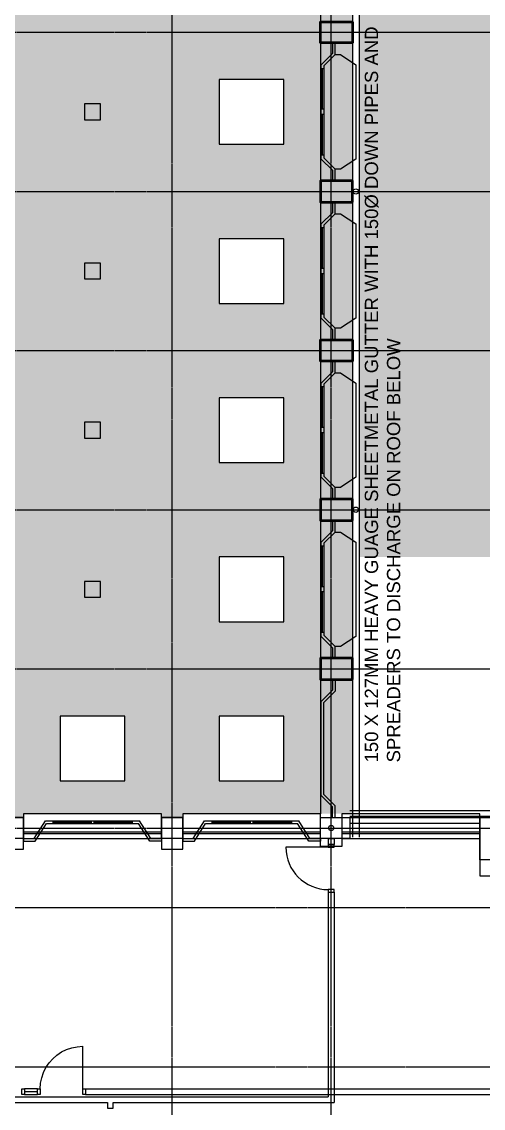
# Model space of a CAD drawing. Header units: millimetres. Extents: x -49883 to 118742, y -18440 to 67826.
# Drawn here: x 6632 to 15334, y 4493 to 24976 of the extents above; entities that cross this region are included whole.
import ezdxf

# ---------------------------------------------------------------- set-up
doc = ezdxf.new("R2010")
doc.units = ezdxf.units.MM
doc.linetypes.add('PCENTRE', pattern=[50.8, 31.75, -6.35, 6.35, -6.35])
doc.linetypes.add('PCENTRE2', pattern=[28.575, 19.05, -3.175, 3.175, -3.175])
for name, color, linetype in [('Boundaries_and_building_grids', 140, 'PCENTRE2'), ('Fourth Floor - Doors Windows and Openings', 1, 'Continuous'), ('Fourth Floor - Hatch', 1, 'Continuous'), ('Fourth Floor - Roofs', 2, 'Continuous'), ('Fourth Floor - Structural Members', 5, 'Continuous'), ('Fourth Floor - Text and Leaders', 1, 'Continuous'), ('Fourth Floor - Walls', 3, 'Continuous'), ('Third Floor - Curtain Walls', 1, 'Continuous'), ('Third Floor - Doors Windows and Openings', 1, 'Continuous'), ('Third Floor - Railings', 2, 'Continuous'), ('Third Floor - Structural Members', 5, 'Continuous'), ('Third Floor - Walls', 3, 'Continuous')]:
    doc.layers.add(name, color=color, linetype=linetype)
doc.styles.add('Arial1', font='arial.ttf')

msp = doc.modelspace()

# ---------------------------------------------------------------- hatches: boundary and pattern name
at = {"layer": 'Fourth Floor - Hatch', "linetype": 'Continuous', "lineweight": -3}
h = msp.add_hatch(dxfattribs=at)
h.set_pattern_fill('DOTS', color=8, scale=75, angle=30, style=0)
h.paths.add_polyline_path([(-14933, 37176), (12867, 37176), (12867, 10046), (9667, 10046), (9667, 9976), (9267, 9976), (9267, 10046), (6667, 10046), (6667, 9976), (6267, 9976), (6267, 10046), (3667, 10046), (3667, 9976), (3267, 9976), (3267, 10046), (667, 10046), (667, 9976), (267, 9976), (267, 10046), (-2333, 10046), (-2333, 9976), (-2733, 9976), (-2733, 10046), (-5333, 10046), (-5333, 9976), (-5733, 9976), (-5733, 10046), (-8333, 10046), (-8333, 9976), (-8733, 9976), (-8733, 10046), (-11333, 10046), (-11333, 9976), (-11733, 9976), (-11733, 10046), (-14933, 10046)])
h.paths.add_polyline_path([(-13643, 11886), (-13643, 10666), (-12423, 10666), (-12423, 11886)])
h.paths.add_polyline_path([(-10643, 11886), (-10643, 10666), (-9423, 10666), (-9423, 11886)])
h.paths.add_polyline_path([(-7643, 11886), (-7643, 10666), (-6423, 10666), (-6423, 11886)])
h.paths.add_polyline_path([(-4643, 11886), (-4643, 10666), (-3423, 10666), (-3423, 11886)])
h.paths.add_polyline_path([(-1643, 11886), (-1643, 10666), (-423, 10666), (-423, 11886)])
h.paths.add_polyline_path([(1357, 11886), (1357, 10666), (2577, 10666), (2577, 11886)])
h.paths.add_polyline_path([(4357, 11886), (4357, 10666), (5577, 10666), (5577, 11886)])
h.paths.add_polyline_path([(7357, 11886), (7357, 10666), (8577, 10666), (8577, 11886)])
h.paths.add_polyline_path([(10357, 11886), (10357, 10666), (11577, 10666), (11577, 11886)])
h.paths.add_polyline_path([(10357, 14886), (10357, 13666), (11577, 13666), (11577, 14886)])
h.paths.add_polyline_path([(10357, 17886), (10357, 16666), (11577, 16666), (11577, 17886)])
h.paths.add_polyline_path([(10357, 20886), (10357, 19666), (11577, 19666), (11577, 20886)])
h.paths.add_polyline_path([(10357, 23886), (10357, 22666), (11577, 22666), (11577, 23886)])
h.paths.add_polyline_path([(10357, 26886), (10357, 25666), (11577, 25666), (11577, 26886)])
h.paths.add_polyline_path([(10357, 29886), (10357, 28666), (11577, 28666), (11577, 29886)])
h.paths.add_polyline_path([(10357, 32886), (10357, 31666), (11577, 31666), (11577, 32886)])
h.paths.add_polyline_path([(10357, 35886), (10357, 34666), (11577, 34666), (11577, 35886)])
h.paths.add_polyline_path([(7357, 35886), (7357, 34666), (8577, 34666), (8577, 35886)])
h.paths.add_polyline_path([(4357, 35886), (4357, 34666), (5577, 34666), (5577, 35886)])
h.paths.add_polyline_path([(1357, 35886), (1357, 34666), (2577, 34666), (2577, 35886)])
h.paths.add_polyline_path([(-1643, 35886), (-1643, 34666), (-423, 34666), (-423, 35886)])
h.paths.add_polyline_path([(-4643, 35886), (-4643, 34666), (-3423, 34666), (-3423, 35886)])
h.paths.add_polyline_path([(-7643, 35886), (-7643, 34666), (-6423, 34666), (-6423, 35886)])
h.paths.add_polyline_path([(-10643, 35886), (-10643, 34666), (-9423, 34666), (-9423, 35886)])
h.paths.add_polyline_path([(-13643, 35886), (-13643, 34666), (-12423, 34666), (-12423, 35886)])
h.paths.add_polyline_path([(-13643, 32886), (-13643, 31666), (-12423, 31666), (-12423, 32886)])
h.paths.add_polyline_path([(-13643, 29886), (-13643, 28666), (-12423, 28666), (-12423, 29886)])
h.paths.add_polyline_path([(-13643, 26886), (-13643, 25666), (-12423, 25666), (-12423, 26886)])
h.paths.add_polyline_path([(-13643, 23886), (-13643, 22666), (-12423, 22666), (-12423, 23886)])
h.paths.add_polyline_path([(-13643, 20886), (-13643, 19666), (-12423, 19666), (-12423, 20886)])
h.paths.add_polyline_path([(-13643, 17886), (-13643, 16666), (-12423, 16666), (-12423, 17886)])
h.paths.add_polyline_path([(-13643, 14886), (-13643, 13666), (-12423, 13666), (-12423, 14886)])
h.paths.add_polyline_path([(-4643, 26886), (-4643, 25666), (-3423, 25666), (-3423, 26886)])
h.paths.add_polyline_path([(-1643, 26886), (-1643, 25666), (-423, 25666), (-423, 26886)])
h.paths.add_polyline_path([(1357, 26886), (1357, 25666), (2577, 25666), (2577, 26886)])
h.paths.add_polyline_path([(-4643, 23886), (-4643, 22666), (-3423, 22666), (-3423, 23886)])
h.paths.add_polyline_path([(-1643, 23886), (-1643, 22666), (-423, 22666), (-423, 23886)])
h.paths.add_polyline_path([(1357, 23886), (1357, 22666), (2577, 22666), (2577, 23886)])
h.paths.add_polyline_path([(-4643, 20886), (-4643, 19666), (-3423, 19666), (-3423, 20886)])
h.paths.add_polyline_path([(-1643, 20886), (-1643, 19666), (-423, 19666), (-423, 20886)])
h.paths.add_polyline_path([(1357, 20886), (1357, 19666), (2577, 19666), (2577, 20886)])
at = {"layer": 'Fourth Floor - Hatch', "linetype": 'Continuous'}
h = msp.add_hatch(dxfattribs=at)
h.set_pattern_fill('ANGLE', color=8, scale=45, style=0)
h.set_pattern_definition([(0, (0, 0), (0, 314.325), [228.6, -85.725]), (90, (0, 0), (-314.325, 2e-14), [228.6, -85.725])])
h.paths.add_polyline_path([(12994, 36886), (22717, 36886), (22717, 14886), (12994, 14886)])

# ---------------------------------------------------------------- linework, layer by layer
at = {"layer": 'Boundaries_and_building_grids', "color": 140, "linetype": 'PCENTRE', "lineweight": -3}
for p, q in [((9467, -11774), (9467, 60140)), ((12467, -11774), (12467, 60145)), ((-49883, 24776), (47817, 24776)), ((-49883, 21776), (47817, 21776)), ((-49883, 18776), (47817, 18776)), ((-49883, 15776), (47817, 15776)), ((-49883, 12776), (47817, 12776)), ((-49883, 9776), (47817, 9776)), ((-27283, 8276), (25217, 8276)), ((-27283, 5276), (25217, 5276))]:
    msp.add_line(p, q, dxfattribs=at)
at = {"layer": 'Fourth Floor - Doors Windows and Openings', "color": 1, "linetype": 'Continuous'}
for p, q in [((9267, 9695, 13800), (6667, 9695, 13800)), ((6667, 9675, 13800), (9267, 9675, 13800)), ((12267, 9695, 13800), (9667, 9695, 13800)), ((9667, 9675, 13800), (12267, 9675, 13800)), ((15267, 9695, 13800), (12667, 9695, 13800)), ((12667, 9675, 13800), (15267, 9675, 13800)), ((12412, 9416, 13800), (11612, 9416, 13800))]:
    msp.add_line(p, q, dxfattribs=at)
at = {"layer": 'Fourth Floor - Doors Windows and Openings', "color": 1, "linetype": 'Continuous', "elevation": 13800}
for points in [[(9267, 10046), (6667, 10046), (6667, 9576), (9267, 9576), (9267, 10046)], [(12267, 10046), (9667, 10046), (9667, 9576), (12267, 9576), (12267, 10046)], [(15267, 10046), (12667, 10046), (12667, 9576), (15267, 9576), (15267, 10046)], [(12522, 9416), (12522, 9466), (12412, 9466), (12412, 9416), (12522, 9416)], [(12522, 8566), (12522, 8616), (12412, 8616), (12412, 8566), (12522, 8566)]]:
    msp.add_lwpolyline(points, dxfattribs=at)
at = {"layer": 'Fourth Floor - Doors Windows and Openings', "color": 1, "linetype": 'Continuous'}
msp.add_arc((12412, 9416, 13800), 800, 180, 270, dxfattribs=at)
at = {"layer": 'Fourth Floor - Roofs', "color": 2, "linetype": 'Continuous', "lineweight": -3}
for p, q in [((12867, 37176, 13800), (12867, 9601, 13800)), ((12994, 37176, 13800), (12994, 9601, 13800))]:
    msp.add_line(p, q, dxfattribs=at)
at = {"layer": 'Fourth Floor - Roofs', "color": 1, "linetype": 'Continuous'}
msp.add_line((12267, 36576, 13800), (12267, 10046, 13800), dxfattribs=at)
at = {"layer": 'Fourth Floor - Roofs', "color": 1, "linetype": 'Continuous', "lineweight": -3}
for p, q in [((23507, 10101, 13800), (12817, 10101, 13800)), ((12817, 10001, 13800), (23607, 10001, 13800))]:
    msp.add_line(p, q, dxfattribs=at)
at = {"layer": 'Fourth Floor - Roofs', "color": 1, "linetype": 'Continuous', "lineweight": -3, "elevation": 13800}
for points in [[(10357, 23886), (10357, 22666), (11577, 22666), (11577, 23886)], [(7817, 23426), (7817, 23126), (8117, 23126), (8117, 23426)], [(10357, 20886), (10357, 19666), (11577, 19666), (11577, 20886)], [(7817, 20426), (7817, 20126), (8117, 20126), (8117, 20426)], [(10357, 17886), (10357, 16666), (11577, 16666), (11577, 17886)], [(7817, 17426), (7817, 17126), (8117, 17126), (8117, 17426)], [(10357, 14886), (10357, 13666), (11577, 13666), (11577, 14886)], [(7817, 14426), (7817, 14126), (8117, 14126), (8117, 14426)], [(7357, 11886), (7357, 10666), (8577, 10666), (8577, 11886)], [(10357, 11886), (10357, 10666), (11577, 10666), (11577, 11886)]]:
    msp.add_lwpolyline(points, close=True, dxfattribs=at)
at = {"layer": 'Fourth Floor - Roofs', "color": 1, "linetype": 'Continuous', "lineweight": -3}
for centre in [(12931, 21776, 13800), (12931, 15776, 13800)]:
    msp.add_circle(centre, 50, dxfattribs=at)
at = {"layer": 'Fourth Floor - Structural Members', "color": 8, "linetype": 'Continuous', "lineweight": 50, "elevation": 13800}
for points in [[(12867, 24976), (12867, 24576), (12267, 24576), (12267, 24976)], [(12867, 21576), (12867, 21976), (12267, 21976), (12267, 21576)], [(12867, 18976), (12867, 18576), (12267, 18576), (12267, 18976)], [(12867, 15576), (12867, 15976), (12267, 15976), (12267, 15576)], [(12867, 12576), (12867, 12976), (12267, 12976), (12267, 12576)]]:
    msp.add_lwpolyline(points, close=True, dxfattribs=at)
at = {"layer": 'Fourth Floor - Structural Members', "color": 5, "linetype": 'Continuous', "lineweight": -3, "elevation": 13800}
for points in [[(6667, 9576), (6267, 9576), (6267, 9976), (6667, 9976), (6667, 9576)], [(9667, 9576), (9267, 9576), (9267, 9976), (9667, 9976), (9667, 9576)], [(12667, 9576), (12267, 9576), (12267, 9976), (12667, 9976), (12667, 9576)], [(15267, 9976), (15667, 9976), (15667, 9176), (15267, 9176), (15267, 9976)]]:
    msp.add_lwpolyline(points, dxfattribs=at)
at = {"layer": 'Fourth Floor - Structural Members', "color": 5, "linetype": 'Continuous', "lineweight": -3}
msp.add_circle((12467, 9776, 13800), 50, dxfattribs=at)
at = {"layer": 'Fourth Floor - Walls', "color": 2, "linetype": 'Continuous'}
for p, q in [((12412, 9576, 13800), (12522, 9576, 13800)), ((12412, 9576, 13800), (12412, 9466, 13800)), ((12412, 9466, 13800), (12522, 9466, 13800)), ((12522, 9576, 13800), (12522, 9466, 13800)), ((12412, 8566, 13800), (12522, 8566, 13800)), ((12412, 8566, 13800), (12412, 4711, 13800)), ((12522, 8566, 13800), (12522, 4601, 13800)), ((2627, 4711, 13800), (12412, 4711, 13800)), ((6467, 4601, 13800), (8247, 4601, 13800)), ((8357, 4601, 13800), (12522, 4601, 13800))]:
    msp.add_line(p, q, dxfattribs=at)
at = {"layer": 'Fourth Floor - Walls', "color": 2}
for p, q in [((8247, 4601, 13800), (8247, 4493, 13800)), ((8357, 4493, 13800), (8357, 4601, 13800)), ((8247, 4493, 13800), (8357, 4493, 13800))]:
    msp.add_line(p, q, dxfattribs=at)
at = {"layer": 'Third Floor - Curtain Walls', "color": 3, "linetype": 'Continuous'}
msp.add_line((12412, 9426, 10350), (12522, 9426, 10350), dxfattribs=at)
at = {"layer": 'Third Floor - Doors Windows and Openings'}
for p, q in [((7295, 5495, 10350), (7382, 5554, 10350)), ((7382, 5554, 10350), (7476, 5600, 10350)), ((7476, 5600, 10350), (7575, 5633, 10350)), ((7575, 5633, 10350), (7678, 5654, 10350)), ((7678, 5654, 10350), (7782, 5661, 10350)), ((7089, 5261, 10350), (7148, 5348, 10350)), ((7148, 5348, 10350), (7217, 5426, 10350)), ((7217, 5426, 10350), (7295, 5495, 10350)), ((7009, 5068, 10350), (7043, 5167, 10350)), ((7043, 5167, 10350), (7089, 5261, 10350)), ((6982, 4861, 10350), (6989, 4965, 10350)), ((6989, 4965, 10350), (7009, 5068, 10350))]:
    msp.add_line(p, q, dxfattribs=at)
at = {"layer": 'Third Floor - Doors Windows and Openings', "linetype": 'Continuous'}
for p, q in [((7782, 4861, 10350), (7782, 5661, 10350)), ((6932, 4861, 10350), (6682, 4861, 10350)), ((6682, 4811, 10350), (6932, 4811, 10350)), ((6932, 4801, 10350), (6682, 4801, 10350)), ((6682, 4751, 10350), (6932, 4751, 10350))]:
    msp.add_line(p, q, dxfattribs=at)
at = {"layer": 'Third Floor - Doors Windows and Openings', "linetype": 'Continuous', "elevation": 10350}
for points in [[(6682, 4861), (6682, 4751), (6632, 4751), (6632, 4861), (6682, 4861)], [(6982, 4861), (6982, 4751), (6932, 4751), (6932, 4861), (6982, 4861)], [(7832, 4861), (7832, 4751), (7782, 4751), (7782, 4861), (7832, 4861)]]:
    msp.add_lwpolyline(points, dxfattribs=at)
at = {"layer": 'Third Floor - Railings', "linetype": 'Continuous'}
for p, q in [((12492, 24376, 10350), (12280, 24164, 10350)), ((12492, 24576, 10350), (12492, 24376, 10350)), ((12542, 24355, 10350), (12542, 24576, 10350)), ((12542, 24355, 10350), (12330, 24143, 10350)), ((12280, 22388, 10350), (12280, 24164, 10350)), ((12330, 24090, 10350), (12280, 24090, 10350)), ((12305, 23326, 10350), (12305, 24090, 10350)), ((12330, 24143, 10350), (12330, 22409, 10350)), ((12330, 23326, 10350), (12280, 23326, 10350)), ((12330, 23226, 10350), (12280, 23226, 10350)), ((12305, 22461, 10350), (12305, 23226, 10350)), ((12330, 22461, 10350), (12280, 22461, 10350)), ((12492, 22176, 10350), (12280, 22388, 10350)), ((12542, 22196, 10350), (12330, 22409, 10350)), ((12492, 22176, 10350), (12492, 21976, 10350)), ((12542, 21976, 10350), (12542, 22196, 10350)), ((12492, 21576, 10350), (12492, 21376, 10350)), ((12542, 21355, 10350), (12542, 21576, 10350)), ((12492, 21376, 10350), (12280, 21164, 10350)), ((12542, 21355, 10350), (12330, 21143, 10350)), ((12280, 19388, 10350), (12280, 21164, 10350)), ((12330, 21143, 10350), (12330, 19409, 10350)), ((12330, 21090, 10350), (12280, 21090, 10350)), ((12305, 20326, 10350), (12305, 21090, 10350)), ((12330, 20326, 10350), (12280, 20326, 10350)), ((12330, 20226, 10350), (12280, 20226, 10350)), ((12305, 19461, 10350), (12305, 20226, 10350)), ((12330, 19461, 10350), (12280, 19461, 10350)), ((12492, 19176, 10350), (12280, 19388, 10350)), ((12542, 19196, 10350), (12330, 19409, 10350)), ((12492, 19176, 10350), (12492, 18976, 10350)), ((12542, 18976, 10350), (12542, 19196, 10350)), ((12492, 18576, 10350), (12492, 18376, 10350)), ((12542, 18355, 10350), (12542, 18576, 10350)), ((12492, 18376, 10350), (12280, 18164, 10350)), ((12542, 18355, 10350), (12330, 18143, 10350)), ((12280, 16388, 10350), (12280, 18164, 10350)), ((12330, 18090, 10350), (12280, 18090, 10350)), ((12305, 17326, 10350), (12305, 18090, 10350)), ((12330, 18143, 10350), (12330, 16409, 10350)), ((12330, 17326, 10350), (12280, 17326, 10350)), ((12330, 17226, 10350), (12280, 17226, 10350)), ((12305, 16461, 10350), (12305, 17226, 10350)), ((12330, 16461, 10350), (12280, 16461, 10350)), ((12492, 16176, 10350), (12280, 16388, 10350)), ((12542, 16196, 10350), (12330, 16409, 10350)), ((12542, 15976, 10350), (12542, 16196, 10350)), ((12492, 16176, 10350), (12492, 15976, 10350)), ((12492, 15576, 10350), (12492, 15376, 10350)), ((12542, 15355, 10350), (12542, 15576, 10350)), ((12492, 15376, 10350), (12280, 15164, 10350)), ((12280, 13388, 10350), (12280, 15164, 10350)), ((12542, 15355, 10350), (12330, 15143, 10350)), ((12330, 15090, 10350), (12280, 15090, 10350)), ((12305, 14326, 10350), (12305, 15090, 10350)), ((12330, 15143, 10350), (12330, 13409, 10350)), ((12330, 14326, 10350), (12280, 14326, 10350)), ((12330, 14226, 10350), (12280, 14226, 10350)), ((12305, 13461, 10350), (12305, 14226, 10350)), ((12330, 13461, 10350), (12280, 13461, 10350)), ((12492, 13176, 10350), (12280, 13388, 10350)), ((12542, 13196, 10350), (12330, 13409, 10350)), ((12492, 13176, 10350), (12492, 12976, 10350)), ((12542, 12976, 10350), (12542, 13196, 10350)), ((12492, 12576, 10350), (12492, 12376, 10350)), ((12542, 12576, 10350), (12542, 12355, 10350)), ((12492, 12376, 10350), (12280, 12164, 10350)), ((12542, 12355, 10350), (12330, 12143, 10350)), ((12280, 10388, 10350), (12280, 12164, 10350)), ((12330, 10409, 10350), (12330, 12143, 10350)), ((12492, 10176, 10350), (12280, 10388, 10350)), ((12542, 10196, 10350), (12330, 10409, 10350)), ((12492, 9976, 10350), (12492, 10176, 10350)), ((12542, 9976, 10350), (12542, 10196, 10350)), ((6867, 9576, 10350), (7079, 9913, 10350)), ((6888, 9526, 10350), (7100, 9863, 10350)), ((7079, 9913, 10350), (8855, 9913, 10350)), ((7100, 9863, 10350), (8834, 9863, 10350)), ((7217, 9913, 10350), (7217, 9863, 10350)), ((7217, 9888, 10350), (7942, 9888, 10350)), ((7942, 9913, 10350), (7942, 9863, 10350)), ((7992, 9913, 10350), (7992, 9863, 10350)), ((7992, 9888, 10350), (8717, 9888, 10350)), ((8717, 9913, 10350), (8717, 9863, 10350)), ((9046, 9526, 10350), (8834, 9863, 10350)), ((9067, 9576, 10350), (8855, 9913, 10350)), ((9867, 9576, 10350), (10079, 9913, 10350)), ((9888, 9526, 10350), (10100, 9863, 10350)), ((10079, 9913, 10350), (11855, 9913, 10350)), ((10100, 9863, 10350), (11834, 9863, 10350)), ((10217, 9913, 10350), (10217, 9863, 10350)), ((10217, 9888, 10350), (10942, 9888, 10350)), ((10942, 9913, 10350), (10942, 9863, 10350)), ((10992, 9913, 10350), (10992, 9863, 10350)), ((10992, 9888, 10350), (11717, 9888, 10350)), ((11717, 9913, 10350), (11717, 9863, 10350)), ((12046, 9526, 10350), (11834, 9863, 10350)), ((12067, 9576, 10350), (11855, 9913, 10350)), ((6667, 9576, 10350), (6867, 9576, 10350)), ((6667, 9576, 10350), (6667, 9526, 10350)), ((6667, 9526, 10350), (6888, 9526, 10350)), ((9267, 9526, 10350), (9046, 9526, 10350)), ((9267, 9576, 10350), (9067, 9576, 10350)), ((9267, 9576, 10350), (9267, 9526, 10350)), ((9667, 9576, 10350), (9867, 9576, 10350)), ((9667, 9576, 10350), (9667, 9526, 10350)), ((9667, 9526, 10350), (9888, 9526, 10350)), ((12267, 9526, 10350), (12046, 9526, 10350)), ((12267, 9576, 10350), (12067, 9576, 10350)), ((12267, 9576, 10350), (12267, 9526, 10350))]:
    msp.add_line(p, q, dxfattribs=at)
at = {"layer": 'Third Floor - Railings', "linetype": 'Continuous', "elevation": 10350}
for points in [[(12542, 24355), (12642, 24355), (12930, 24164), (12930, 22388), (12642, 22196), (12542, 22196)], [(12542, 21355), (12642, 21355), (12930, 21164), (12930, 19388), (12642, 19196), (12542, 19196)], [(12542, 18355), (12642, 18355), (12930, 18164), (12930, 16388), (12642, 16196), (12542, 16196)], [(12542, 15355), (12642, 15355), (12930, 15164), (12930, 13388), (12642, 13196), (12542, 13196)]]:
    msp.add_lwpolyline(points, dxfattribs=at)
at = {"layer": 'Third Floor - Structural Members', "color": 5, "linetype": 'Continuous', "elevation": 10350}
for points in [[(12867, 24976), (12867, 24576), (12267, 24576), (12267, 24976)], [(12867, 21576), (12867, 21976), (12267, 21976), (12267, 21576)], [(12867, 18976), (12867, 18576), (12267, 18576), (12267, 18976)], [(12867, 15576), (12867, 15976), (12267, 15976), (12267, 15576)], [(12867, 12576), (12867, 12976), (12267, 12976), (12267, 12576)], [(6667, 9376), (6667, 9976), (6267, 9976), (6267, 9376)], [(9667, 9376), (9667, 9976), (9267, 9976), (9267, 9376)], [(12817, 9576), (12667, 9576), (12667, 9426), (12267, 9426), (12267, 9976), (12817, 9976)], [(15267, 8876), (15667, 8876), (15667, 9976), (15267, 9976)]]:
    msp.add_lwpolyline(points, close=True, dxfattribs=at)
msp.add_lwpolyline([(9412, 9376), (9522, 9376)], dxfattribs=at)
at = {"layer": 'Third Floor - Structural Members', "color": 5, "linetype": 'Continuous', "lineweight": -3}
msp.add_circle((12467, 9776, 10350), 50, dxfattribs=at)
at = {"layer": 'Third Floor - Walls', "color": 2, "linetype": 'Continuous'}
for p, q in [((12817, 9976, 10350), (15267, 9976, 10350)), ((12817, 9976, 10350), (12817, 9866, 10350)), ((12817, 9866, 10350), (15267, 9866, 10350)), ((15267, 9976, 10350), (15267, 9866, 10350)), ((7832, 4861, 10350), (9412, 4861, 10350)), ((7832, 4861, 10350), (7832, 4751, 10350)), ((7832, 4751, 10350), (9632, 4751, 10350)), ((9412, 4861, 10350), (9632, 4861, 10350)), ((9632, 4861, 10350), (15557, 4861, 10350)), ((9632, 4751, 10350), (15667, 4751, 10350))]:
    msp.add_line(p, q, dxfattribs=at)

# ---------------------------------------------------------------- texts
at = {"layer": 'Fourth Floor - Text and Leaders', "color": 2, "linetype": 'Continuous', "insert": (13101, 11013, 13800), "char_height": 250, "width": 13974.33, "attachment_point": 1, "rotation": 90, "style": 'Arial1'}
msp.add_mtext('150 X 127MM HEAVY GUAGE SHEETMETAL GUTTER WITH 150Ø DOWN PIPES AND SPREADERS TO DISCHARGE ON ROOF BELOW', dxfattribs=at)

doc.saveas('drawing.dxf')
